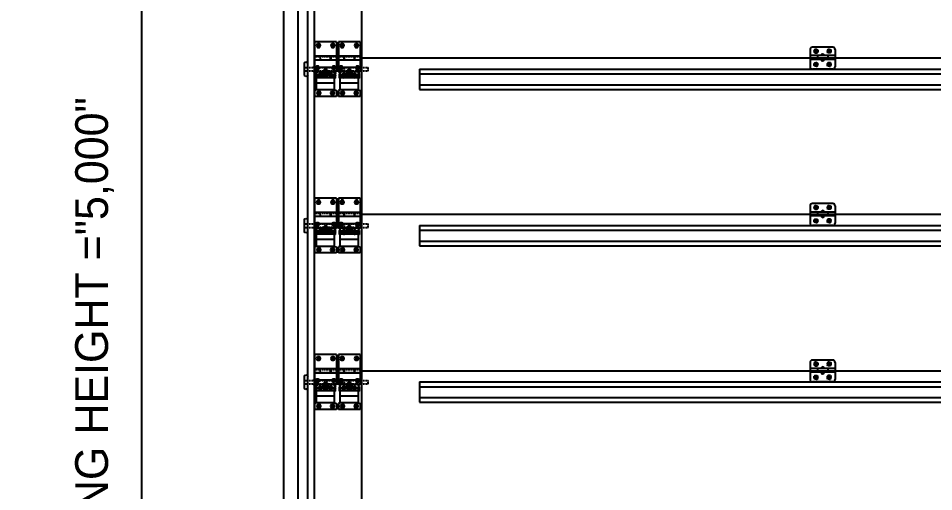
# Model space of a CAD drawing. Header units: millimetres. Extents: x 204328 to 274136, y -196910 to -178068.
# Drawn here: x 249662 to 252591, y -187390 to -185877 of the extents above; entities that cross this region are included whole.
import ezdxf

# ---------------------------------------------------------------- set-up
doc = ezdxf.new("R2010")
doc.units = ezdxf.units.MM
doc.linetypes.add('HIDDEN', pattern=[0.375, 0.25, -0.125])
doc.layers.get('Defpoints').update_dxf_attribs({"color": 140})
doc.layers.add('A-DIMS', color=7, linetype='Continuous', lineweight=25)
for name, color, linetype in [('CONC', 2, 'Continuous'), ('FIN', 8, 'Continuous'), ('OHD Frame', 2, 'Continuous')]:
    doc.layers.add(name, color=color, linetype=linetype)
doc.styles.add('HY울릉도L', font='')
doc.styles.add('돋움', font='')
doc.styles.get('HY울릉도L').set_extended_font_data('Dotum')
doc.styles.get('돋움').set_extended_font_data('Dotum')
doc.dimstyles.new('CDIM', dxfattribs={"dimtxt": 3, "dimasz": 1.5, "dimexe": 2, "dimexo": 1, "dimgap": 1, "dimtad": 1, "dimdec": 0, "dimrnd": 0.5, "dimzin": 0, "dimdsep": 32, "dimlunit": 6, "dimtxsty": 'HY울릉도L', "dimblk1": '_CIDOT', "dimblk2": '_CIDOT', "dimsah": 1, "dimcen": 5.5, "dimclrd": 2, "dimclre": 2, "dimclrt": 7, "dimadec": 0, "dimazin": 0, "dimtfac": 1, "dimtdec": 0, "dimtix": 1, "dimtmove": 2, "dimatfit": 1, "dimldrblk": '_CIDOT', "dimfxl": 1, "dimtolj": 1, "dimtzin": 0, "dimlwd": -1, "dimarcsym": 0})

# ---------------------------------------------------------------- blocks, each defined once
blk = doc.blocks.new('중간힌지')
at = {"color": 8}
for p, q in [((-53628.3, -19815.6), (-53628.3, -19870.6)), ((-53613.2, -19815), (-53615, -19817.5)), ((-53615, -19817.5), (-53615, -19823.8)), ((-53613.2, -19826.3), (-53615, -19823.8)), ((-53609.3, -19815), (-53613.2, -19815)), ((-53609.3, -19815), (-53605.5, -19815)), ((-53605.5, -19815), (-53603.7, -19817.5)), ((-53605.5, -19826.3), (-53603.7, -19823.8)), ((-53603.7, -19817.5), (-53603.7, -19823.8)), ((-53571.2, -19815), (-53573, -19817.5)), ((-53573, -19817.5), (-53573, -19823.8)), ((-53571.2, -19826.3), (-53573, -19823.8)), ((-53567.3, -19815), (-53571.2, -19815)), ((-53567.3, -19815), (-53563.5, -19815)), ((-53563.5, -19815), (-53561.7, -19817.5)), ((-53563.5, -19826.3), (-53561.7, -19823.8)), ((-53561.7, -19817.5), (-53561.7, -19823.8)), ((-53548.3, -19815.6), (-53548.3, -19870.6)), ((-53613.2, -19826.3), (-53605.5, -19826.3)), ((-53604.6, -19835.2), (-53604.6, -19847.2)), ((-53572.1, -19835.2), (-53572.1, -19847.2)), ((-53563.5, -19826.3), (-53571.2, -19826.3)), ((-53613.2, -19857.6), (-53615, -19860)), ((-53615, -19866.3), (-53615, -19860)), ((-53613.2, -19868.8), (-53615, -19866.3)), ((-53613.2, -19857.6), (-53605.5, -19857.6)), ((-53609.3, -19868.8), (-53613.2, -19868.8)), ((-53609.3, -19868.8), (-53605.5, -19868.8)), ((-53605.5, -19857.6), (-53603.7, -19860)), ((-53605.5, -19868.8), (-53603.7, -19866.3)), ((-53603.7, -19866.3), (-53603.7, -19860)), ((-53571.2, -19857.6), (-53573, -19860)), ((-53573, -19866.3), (-53573, -19860)), ((-53571.2, -19868.8), (-53573, -19866.3)), ((-53563.5, -19857.6), (-53571.2, -19857.6)), ((-53567.3, -19868.8), (-53571.2, -19868.8)), ((-53567.3, -19868.8), (-53563.5, -19868.8)), ((-53563.5, -19857.6), (-53561.7, -19860)), ((-53563.5, -19868.8), (-53561.7, -19866.3)), ((-53561.7, -19866.3), (-53561.7, -19860))]:
    blk.add_line(p, q, dxfattribs=at)
at = {"color": 8, "linetype": 'Continuous'}
for p, q in [((-53555.8, -19808.1), (-53620.8, -19808.1)), ((-53593.3, -19835.2), (-53628.3, -19835.2)), ((-53593.3, -19847.2), (-53628.3, -19847.2)), ((-53548.3, -19835.2), (-53593.3, -19835.2)), ((-53548.3, -19847.2), (-53593.3, -19847.2)), ((-53555.8, -19878.1), (-53620.8, -19878.1))]:
    blk.add_line(p, q, dxfattribs=at)
at = {"color": 8}
for centre, radius in [((-53609.3, -19820.6), 5.62), ((-53609.3, -19820.6), 3.53), ((-53609.3, -19820.6), 2.7), ((-53567.3, -19820.6), 5.62), ((-53567.3, -19820.6), 3.53), ((-53567.3, -19820.6), 2.7), ((-53609.3, -19863.2), 5.62), ((-53609.3, -19863.2), 3.53), ((-53609.3, -19863.2), 2.7), ((-53567.3, -19863.2), 5.62), ((-53567.3, -19863.2), 3.53), ((-53567.3, -19863.2), 2.7)]:
    blk.add_circle(centre, radius, dxfattribs=at)
for centre, radius, start, end in [((-53620.8, -19815.6), 7.5, 90, 180), ((-53555.8, -19815.6), 7.5, 0, 90), ((-53588.3, -19835.2), 5, 0, 180), ((-53588.3, -19847.2), 5, 180, 0), ((-53620.8, -19870.6), 7.5, 180, 270), ((-53555.8, -19870.6), 7.5, 270, 0)]:
    blk.add_arc(centre, radius, start, end, dxfattribs=at)
blk = doc.blocks.new('사이드힌지 입면')
at = {"color": 8}
for p, q in [((0, 175), (70, 175)), ((0, 175), (0, 79)), ((70, 175), (70, 79)), ((0, 129), (18, 129)), ((18, 129), (18, 116)), ((18.8, 129), (51.2, 129)), ((18.8, 116), (18.8, 129)), ((51.2, 116), (51.2, 129)), ((52, 129), (70, 129)), ((52, 129), (52, 116)), ((0, 116), (18, 116)), ((0, 93), (70, 93)), ((18.8, 116), (51.2, 116)), ((52, 116), (70, 116)), ((91.5, 68.7), (91.5, 105.3)), ((103, 68.7), (103, 105.2)), ((0, 79), (28, 79)), ((5.7, 75.3), (1, 79)), ((3, 58.6), (3, 71.8)), ((7, 76.6), (4, 79)), ((6, 22), (6, 64.2)), ((6, 59.5), (64, 59.5)), ((7, 69.2), (15.2, 69.2)), ((8, 66.2), (15, 66.2)), ((15, 61.5), (15, 66.2)), ((15.2, 69.2), (15.2, 74.7)), ((15.2, 61.6), (15.2, 65.5)), ((15.5, 68.5), (15.5, 74.6)), ((15.8, 65), (20.2, 65)), ((16, 68), (20, 68)), ((20.5, 68.5), (20.5, 74.6)), ((20.7, 69.2), (20.7, 74.7)), ((20.7, 69.2), (25.6, 69.2)), ((20.7, 61.6), (20.7, 65.5)), ((21, 69.2), (25.6, 69.2)), ((21, 66.2), (25.6, 66.2)), ((21, 66.2), (25.6, 66.2)), ((21, 61.5), (21, 66.2)), ((21, 65.6), (21, 65.7)), ((26.3, 70.9), (25.6, 69.2)), ((26, 74.9), (26, 73.7)), ((28, 82.1), (28, 76.2)), ((28, 76.2), (35, 73.2)), ((28.1, 72.2), (29.3, 72.2)), ((29.7, 71.5), (28.3, 68)), ((34.1, 79.2), (28.9, 80.8)), ((30, 60.1), (30, 71.2)), ((30, 60.1), (40, 60.1)), ((30.1, 83.7), (30.8, 83.7)), ((30.3, 67.3), (30.3, 70.7)), ((30.3, 70.7), (39.8, 70.7)), ((30.3, 67.3), (39.8, 67.3)), ((30.5, 84.3), (30.6, 84.4)), ((30.9, 83.8), (30.5, 84.1)), ((30.5, 83.4), (30.9, 83.7)), ((30.9, 82.9), (30.5, 83.2)), ((30.5, 82.5), (30.9, 82.8)), ((30.9, 82), (30.5, 82.3)), ((30.5, 81.5), (30.9, 81.9)), ((30.9, 81.1), (30.5, 81.4)), ((30.7, 80.8), (30.9, 81)), ((35, 78.1), (35, 73.2)), ((35, 73.2), (42, 76.2)), ((35.9, 79.2), (41.1, 80.8)), ((39.5, 83.8), (39.1, 84.1)), ((39.1, 83.4), (39.5, 83.7)), ((39.5, 82.9), (39.1, 83.2)), ((39.1, 82.5), (39.5, 82.8)), ((39.5, 82), (39.1, 82.3)), ((39.1, 81.5), (39.5, 81.9)), ((39.5, 81.1), (39.1, 81.4)), ((39.1, 80.6), (39.5, 81)), ((39.5, 83.7), (39.9, 83.7)), ((39.8, 67.3), (39.8, 70.7)), ((40, 60.1), (40, 71.2)), ((40, 69.2), (49.2, 69.2)), ((40, 66.2), (49, 66.2)), ((42, 82.1), (42, 76.2)), ((42, 79), (70, 79)), ((44, 74.9), (44, 73.7)), ((49, 61.5), (49, 66.2)), ((49, 65.6), (49, 65.7)), ((49.2, 61.6), (49.2, 65.5)), ((49.2, 69.2), (49.2, 74.7)), ((49.5, 68.5), (49.5, 74.6)), ((54.2, 65), (49.7, 65)), ((54, 68), (50, 68)), ((54.5, 68.5), (54.5, 74.6)), ((54.7, 61.6), (54.7, 65.5)), ((54.7, 69.2), (54.7, 74.7)), ((54.7, 69.2), (63, 69.2)), ((55, 66.2), (62, 66.2)), ((55, 61.5), (55, 66.2)), ((63, 76.6), (66, 79)), ((64, 22), (64, 64.2)), ((64.3, 75.3), (69, 79)), ((67, 58.6), (67, 71.8)), ((3, 58.6), (6, 58.6)), ((6, 42.5), (64, 42.5)), ((64, 58.6), (67, 58.6)), ((7, 21), (0, 19)), ((0, 19), (0, 0)), ((0, 0), (70, 0)), ((7, 21), (63, 21)), ((63, 21), (70, 19)), ((70, 19), (70, 0))]:
    blk.add_line(p, q, dxfattribs=at)
at = {"color": 8, "linetype": 'HIDDEN'}
for p, q in [((70, 127.5), (0, 127.5)), ((70, 117.5), (0, 117.5)), ((70, 92.5), (-25, 92.5)), ((-25, 81.5), (-25, 92.5)), ((103, 92.5), (76, 92.5)), ((70, 81.5), (-25, 81.5)), ((0, 81), (70, 81)), ((103, 81.5), (76, 81.5))]:
    blk.add_line(p, q, dxfattribs=at)
at = {"color": 8}
for points in [[(15.2, 168.1), (18.5, 162.5), (15.2, 156.9), (8.8, 156.9), (5.5, 162.5), (8.8, 168.1)], [(61.2, 168.1), (64.5, 162.5), (61.2, 156.9), (54.8, 156.9), (51.5, 162.5), (54.8, 168.1)], [(16.2, 15.6), (19.5, 10), (16.2, 4.4), (9.8, 4.4), (6.5, 10), (9.8, 15.6)], [(60.2, 15.6), (63.5, 10), (60.2, 4.4), (53.8, 4.4), (50.5, 10), (53.8, 15.6)]]:
    blk.add_lwpolyline(points, close=True, dxfattribs=at)
at = {"color": 8, "linetype": 'HIDDEN'}
for points in [[(14.4, 93), (15.5, 91), (12.2, 85.4), (5.8, 85.4), (2.5, 91), (3.6, 93)], [(66.4, 93), (67.5, 91), (64.2, 85.4), (57.8, 85.4), (54.5, 91), (55.6, 93)]]:
    blk.add_lwpolyline(points, dxfattribs=at)
at = {"color": 8}
for points in [[(3.6, 93), (5.8, 96.6), (12.2, 96.6), (14.4, 93)], [(55.6, 93), (57.8, 96.6), (64.2, 96.6), (66.4, 93)]]:
    blk.add_lwpolyline(points, dxfattribs=at)
for centre, radius in [((12, 162.5), 3.53), ((12, 162.5), 2.7), ((58, 162.5), 3.53), ((58, 162.5), 2.7), ((13, 10), 3.53), ((13, 10), 2.7), ((57, 10), 3.53), ((57, 10), 2.7)]:
    blk.add_circle(centre, radius, dxfattribs=at)
at = {"color": 8, "linetype": 'HIDDEN'}
for centre, radius, start, end in [((9, 91), 3.53, 146.0194, 33.9806), ((9, 91), 2.7, 132.9488, 47.0512), ((61, 91), 3.53, 146.0194, 33.9806), ((61, 91), 2.7, 132.9488, 47.0512), ((73, 91.2), 3.25, 22.4962, 157.5038), ((73, 82.7), 3.25, 202.4962, 337.5038)]:
    blk.add_arc(centre, radius, start, end, dxfattribs=at)
at = {"color": 8}
for centre, radius, start, end in [((9, 91), 3.53, 33.9806, 146.0194), ((9, 91), 2.7, 47.0512, 132.9488), ((61, 91), 3.53, 33.9806, 146.0194), ((61, 91), 2.7, 47.0512, 132.9488), ((98.2, 103.2), 7.07, 92.0158, 162.759), ((98, 105.2), 5, 0, 90), ((7.9, 70.8), 4.96, 102.1217, 168.8588), ((7, 65.2), 4, 90, 180), ((8, 64.2), 2, 90, 180), ((6.7, 76.2), 0.5, 282.1217, 51.4669), ((14.2, 65.5), 1.09, 2.0148, 39.6589), ((18, 63.8), 3.76, 217.0639, 322.9361), ((18, 72.2), 3.76, 42.9905, 137.0095), ((14.4, 68.5), 1.09, 2.0148, 39.6589), ((15.8, 65.5), 0.5, 180, 270), ((18, 63.8), 3.51, 218.4112, 321.5888), ((18, 72.2), 3.51, 44.5745, 135.4255), ((16, 68.5), 0.5, 180, 270), ((20, 68.5), 0.5, 270, 0), ((20.2, 65.5), 0.5, 270, 0), ((21.6, 68.5), 1.09, 140.3411, 177.9852), ((21.8, 65.5), 1.09, 140.3411, 177.9852), ((25.6, 69.2), 3, 270, 338.125), ((28.1, 70.2), 2, 90, 158.125), ((28.8, 80), 0.811, 82.9492, 174.5861), ((29.3, 71.7), 0.5, 338.125, 90), ((35, 80.3), 14.1, 249.2199, 290.7801), ((35, 78), 14.1, 249.2199, 290.7801), ((30.6, 84.2), 0.0908, 135, 225), ((36.1, 105.7), 22.2, 255.4144, 258.0189), ((30.6, 83.3), 0.0908, 135, 225), ((36.1, 104.8), 22.2, 255.4144, 278.8608), ((30.6, 82.4), 0.0908, 135, 225), ((36.1, 103.8), 22.2, 255.4144, 278.8608), ((30.6, 81.5), 0.0908, 135, 225), ((36.1, 102.9), 22.2, 255.4144, 278.8608), ((30.8, 83.8), 0.0908, 315, 45), ((30.8, 82.8), 0.0908, 315, 45), ((30.8, 81.9), 0.0908, 315, 45), ((30.8, 81), 0.0908, 315, 45), ((33.7, 78), 1.34, 7.0056, 69.4682), ((36.1, 105.7), 22.2, 265.0057, 278.8608), ((36.3, 78), 1.34, 110.5318, 172.9944), ((39.2, 84.2), 0.0908, 171.3665, 225), ((39.2, 83.3), 0.0908, 135, 225), ((39.2, 82.4), 0.0908, 135, 225), ((39.2, 81.5), 0.0908, 135, 225), ((39.4, 83.8), 0.0908, 315, 45), ((39.4, 82.8), 0.0908, 315, 45), ((39.4, 81.9), 0.0908, 315, 45), ((39.4, 81), 0.0908, 315, 45), ((41.2, 80), 0.811, 5.4139, 97.0508), ((48.2, 65.5), 1.09, 2.0148, 39.6589), ((52, 63.8), 3.76, 217.0639, 322.9361), ((49.7, 65.5), 0.5, 180, 270), ((52, 63.8), 3.51, 218.4112, 321.5888), ((52, 72.2), 3.76, 42.9905, 137.0095), ((48.4, 68.5), 1.09, 2.0148, 39.6589), ((52, 72.2), 3.51, 44.5745, 135.4255), ((50, 68.5), 0.5, 180, 270), ((54, 68.5), 0.5, 270, 360), ((54.2, 65.5), 0.5, 270, 0), ((55.6, 68.5), 1.09, 140.3411, 177.9852), ((55.8, 65.5), 1.09, 140.3411, 177.9852), ((62, 64.2), 2, 0, 90), ((63.3, 76.2), 0.5, 128.5331, 257.8783), ((63, 65.2), 4, 0, 90), ((62.1, 70.8), 4.96, 11.1412, 77.8783), ((98.2, 70.8), 7.07, 197.241, 267.9842), ((98, 68.7), 5, 270, 0), ((7, 22), 1, 180, 270), ((63, 22), 1, 270, 0)]:
    blk.add_arc(centre, radius, start, end, dxfattribs=at)
for centre, major_axis, ratio, start_param, end_param in [((35, 74.9), (-9, 0), 0.331338, 5.603511, 10.104452), ((35, 73.7), (-9, 0), 0.331338, 0, 0.583751), ((35, 82.1), (-7, 0), 0.311178, 5.481577, 10.226387), ((35, 73.7), (-9, 0), 0.331338, 0.935022, 3.141593), ((35, 81.1), (-4.5, 0), 0.246975, 0.264484, 3.078253)]:
    blk.add_ellipse(centre, major_axis=major_axis, ratio=ratio, start_param=start_param, end_param=end_param, dxfattribs=at)
at = {"color": 8, "extrusion": (0, 0, -1)}
blk.add_ellipse((35, 76.2), major_axis=(7, 0), ratio=0.426006, start_param=6.283185, end_param=9.424778, dxfattribs=at)
at = {"color": 8}
blk.add_ellipse((35, 84.7), major_axis=(-4.5, 0), ratio=0.246975, dxfattribs=at)
blk = doc.blocks.new('더블힌지입면')
at = {"color": 8}
for p, q in [((0, 175), (-70, 175)), ((-70, 175), (-70, 79)), ((0, 175), (0, 79)), ((-52, 129), (-70, 129)), ((-52, 129), (-52, 116)), ((-18.8, 129), (-51.2, 129)), ((-51.2, 116), (-51.2, 129)), ((-18.8, 116), (-18.8, 129)), ((0, 129), (-18, 129)), ((-18, 129), (-18, 116)), ((-52, 116), (-70, 116)), ((0, 93), (-70, 93)), ((-18.8, 116), (-51.2, 116)), ((0, 116), (-18, 116)), ((-42, 79), (-70, 79)), ((-64.3, 75.3), (-69, 79)), ((-67, 58.6), (-67, 71.8)), ((-63, 76.6), (-66, 79)), ((-64, 22), (-64, 64.2)), ((-6, 59.5), (-64, 59.5)), ((-54.8, 69.2), (-63, 69.2)), ((-55, 66.2), (-62, 66.2)), ((-55, 61.5), (-55, 66.2)), ((-54.8, 69.2), (-54.8, 74.7)), ((-54.8, 61.6), (-54.8, 65.5)), ((-54.5, 68.5), (-54.5, 74.6)), ((-54.2, 65), (-49.8, 65)), ((-54, 68), (-50, 68)), ((-49.5, 68.5), (-49.5, 74.6)), ((-49.2, 69.2), (-49.2, 74.7)), ((-40, 69.2), (-49.2, 69.2)), ((-49.2, 61.6), (-49.2, 65.5)), ((-40, 66.2), (-49, 66.2)), ((-49, 61.5), (-49, 66.2)), ((-49, 65.6), (-49, 65.7)), ((-44, 74.9), (-44, 73.7)), ((-42, 82.1), (-42, 76.2)), ((-35, 73.2), (-42, 76.2)), ((-35.9, 79.2), (-41.1, 80.8)), ((-40, 60.1), (-40, 71.2)), ((-30, 60.1), (-40, 60.1)), ((-39.5, 83.7), (-39.9, 83.7)), ((-39.8, 67.3), (-39.8, 70.7)), ((-30.2, 70.7), (-39.8, 70.7)), ((-30.2, 67.3), (-39.8, 67.3)), ((-39.5, 83.8), (-39.1, 84.1)), ((-39.1, 83.4), (-39.5, 83.7)), ((-39.5, 82.9), (-39.1, 83.2)), ((-39.1, 82.5), (-39.5, 82.8)), ((-39.5, 82), (-39.1, 82.3)), ((-39.1, 81.5), (-39.5, 81.9)), ((-39.5, 81.1), (-39.1, 81.4)), ((-39.1, 80.6), (-39.5, 81)), ((-35, 78.1), (-35, 73.2)), ((-28, 76.2), (-35, 73.2)), ((-34.1, 79.2), (-28.9, 80.8)), ((-30.9, 83.8), (-30.5, 84.1)), ((-30.5, 83.4), (-30.9, 83.7)), ((-30.9, 82.9), (-30.5, 83.2)), ((-30.5, 82.5), (-30.9, 82.8)), ((-30.9, 82), (-30.5, 82.3)), ((-30.5, 81.5), (-30.9, 81.9)), ((-30.9, 81.1), (-30.5, 81.4)), ((-30.7, 80.8), (-30.9, 81)), ((-30.1, 83.7), (-30.8, 83.7)), ((-30.5, 84.3), (-30.6, 84.4)), ((-30.2, 67.3), (-30.2, 70.7)), ((-30, 60.1), (-30, 71.2)), ((-29.7, 71.5), (-28.3, 68)), ((-28.1, 72.2), (-29.3, 72.2)), ((-28, 82.1), (-28, 76.2)), ((0, 79), (-28, 79)), ((-26.3, 70.9), (-25.6, 69.2)), ((-26, 74.9), (-26, 73.7)), ((-21, 69.2), (-25.6, 69.2)), ((-20.8, 69.2), (-25.6, 69.2)), ((-21, 66.2), (-25.6, 66.2)), ((-21, 66.2), (-25.6, 66.2)), ((-21, 61.5), (-21, 66.2)), ((-21, 65.6), (-21, 65.7)), ((-20.8, 69.2), (-20.8, 74.7)), ((-20.8, 61.6), (-20.8, 65.5)), ((-20.5, 68.5), (-20.5, 74.6)), ((-15.8, 65), (-20.2, 65)), ((-16, 68), (-20, 68)), ((-15.5, 68.5), (-15.5, 74.6)), ((-15.2, 69.2), (-15.2, 74.7)), ((-7, 69.2), (-15.2, 69.2)), ((-15.2, 61.6), (-15.2, 65.5)), ((-8, 66.2), (-15, 66.2)), ((-15, 61.5), (-15, 66.2)), ((-7, 76.6), (-4, 79)), ((-6, 22), (-6, 64.2)), ((-5.7, 75.3), (-1, 79)), ((-3, 58.6), (-3, 71.8)), ((-64, 58.6), (-67, 58.6)), ((-6, 42.5), (-64, 42.5)), ((-3, 58.6), (-6, 58.6)), ((-63, 21), (-70, 19)), ((-70, 19), (-70, 0)), ((0, 0), (-70, 0)), ((-7, 21), (-63, 21)), ((-7, 21), (0, 19)), ((0, 19), (0, 0))]:
    blk.add_line(p, q, dxfattribs=at)
at = {"color": 8, "linetype": 'HIDDEN'}
for p, q in [((-70, 127.5), (0, 127.5)), ((-70, 117.5), (0, 117.5)), ((-70, 92.5), (25, 92.5)), ((25, 81.5), (25, 92.5)), ((-70, 81.5), (25, 81.5)), ((0, 81), (-70, 81))]:
    blk.add_line(p, q, dxfattribs=at)
at = {"color": 8}
for points in [[(-61.2, 168.1), (-64.5, 162.5), (-61.2, 156.9), (-54.8, 156.9), (-51.5, 162.5), (-54.8, 168.1)], [(-15.2, 168.1), (-18.5, 162.5), (-15.2, 156.9), (-8.8, 156.9), (-5.5, 162.5), (-8.8, 168.1)], [(-60.2, 15.6), (-63.5, 10), (-60.2, 4.4), (-53.8, 4.4), (-50.5, 10), (-53.8, 15.6)], [(-16.2, 15.6), (-19.5, 10), (-16.2, 4.4), (-9.8, 4.4), (-6.5, 10), (-9.8, 15.6)]]:
    blk.add_lwpolyline(points, close=True, dxfattribs=at)
at = {"color": 8, "linetype": 'HIDDEN'}
for points in [[(-66.4, 93), (-67.5, 91), (-64.2, 85.4), (-57.8, 85.4), (-54.5, 91), (-55.6, 93)], [(-14.4, 93), (-15.5, 91), (-12.2, 85.4), (-5.8, 85.4), (-2.5, 91), (-3.6, 93)]]:
    blk.add_lwpolyline(points, dxfattribs=at)
at = {"color": 8}
for points in [[(-55.6, 93), (-57.8, 96.6), (-64.2, 96.6), (-66.4, 93)], [(-3.6, 93), (-5.8, 96.6), (-12.2, 96.6), (-14.4, 93)]]:
    blk.add_lwpolyline(points, dxfattribs=at)
for centre, radius in [((-58, 162.5), 3.53), ((-58, 162.5), 2.7), ((-12, 162.5), 3.53), ((-12, 162.5), 2.7), ((-57, 10), 3.53), ((-57, 10), 2.7), ((-13, 10), 3.53), ((-13, 10), 2.7)]:
    blk.add_circle(centre, radius, dxfattribs=at)
at = {"color": 8, "linetype": 'HIDDEN'}
for centre, radius, start, end in [((-61, 91), 3.53, 146.0194, 33.9806), ((-61, 91), 2.7, 132.9488, 47.0512), ((-9, 91), 3.53, 146.0194, 33.9806), ((-9, 91), 2.7, 132.9488, 47.0512)]:
    blk.add_arc(centre, radius, start, end, dxfattribs=at)
at = {"color": 8}
for centre, radius, start, end in [((-61, 91), 3.53, 33.9806, 146.0194), ((-61, 91), 2.7, 47.0512, 132.9488), ((-9, 91), 3.53, 33.9806, 146.0194), ((-9, 91), 2.7, 47.0512, 132.9488), ((-62.1, 70.8), 4.96, 102.1217, 168.8588), ((-63, 65.2), 4, 90, 180), ((-62, 64.2), 2, 90, 180), ((-63.3, 76.2), 0.5, 282.1217, 51.4669), ((-55.8, 65.5), 1.09, 2.0148, 39.6589), ((-52, 63.8), 3.76, 217.0639, 322.9361), ((-55.6, 68.5), 1.09, 2.0148, 39.6589), ((-54.2, 65.5), 0.5, 180, 270), ((-52, 63.8), 3.51, 218.4112, 321.5888), ((-52, 72.2), 3.76, 42.9905, 137.0095), ((-52, 72.2), 3.51, 44.5745, 135.4255), ((-54, 68.5), 0.5, 180, 270), ((-50, 68.5), 0.5, 270, 0), ((-49.8, 65.5), 0.5, 270, 0), ((-48.4, 68.5), 1.09, 140.3411, 177.9852), ((-48.2, 65.5), 1.09, 140.3411, 177.9852), ((-41.2, 80), 0.811, 82.9492, 174.5861), ((-35, 80.3), 14.1, 249.2199, 290.7801), ((-35, 78), 14.1, 249.2199, 290.7801), ((-39.4, 83.8), 0.0908, 135, 225), ((-36.1, 105.7), 22.2, 261.1392, 274.9943), ((-36.1, 104.8), 22.2, 261.1392, 284.5856), ((-39.4, 82.8), 0.0908, 135, 225), ((-36.1, 103.8), 22.2, 261.1392, 284.5856), ((-39.4, 81.9), 0.0908, 135, 225), ((-36.1, 102.9), 22.2, 261.1392, 284.5856), ((-39.4, 81), 0.0908, 135, 225), ((-39.2, 84.2), 0.0908, 315, 8.6335), ((-39.2, 83.3), 0.0908, 315, 45), ((-39.2, 82.4), 0.0908, 315, 45), ((-39.2, 81.5), 0.0908, 315, 45), ((-36.3, 78), 1.34, 7.0056, 69.4682), ((-33.7, 78), 1.34, 110.5318, 172.9944), ((-36.1, 105.7), 22.2, 281.9811, 284.5856), ((-30.8, 83.8), 0.0908, 135, 225), ((-30.8, 82.8), 0.0908, 135, 225), ((-30.8, 81.9), 0.0908, 135, 225), ((-30.8, 81), 0.0908, 135, 225), ((-30.6, 84.2), 0.0908, 315, 45), ((-30.6, 83.3), 0.0908, 315, 45), ((-30.6, 82.4), 0.0908, 315, 45), ((-30.6, 81.5), 0.0908, 315, 45), ((-29.3, 71.7), 0.5, 90, 201.875), ((-28.8, 80), 0.811, 5.4139, 97.0508), ((-25.6, 69.2), 3, 201.875, 270), ((-28.1, 70.2), 2, 21.875, 90), ((-21.8, 65.5), 1.09, 2.0148, 39.6589), ((-18, 63.8), 3.76, 217.0639, 322.9361), ((-21.6, 68.5), 1.09, 2.0148, 39.6589), ((-20.2, 65.5), 0.5, 180, 270), ((-18, 63.8), 3.51, 218.4112, 321.5888), ((-18, 72.2), 3.76, 42.9905, 137.0095), ((-18, 72.2), 3.51, 44.5745, 135.4255), ((-20, 68.5), 0.5, 180, 270), ((-16, 68.5), 0.5, 270, 0), ((-15.8, 65.5), 0.5, 270, 0), ((-14.4, 68.5), 1.09, 140.3411, 177.9852), ((-14.2, 65.5), 1.09, 140.3411, 177.9852), ((-8, 64.2), 2, 0, 90), ((-6.7, 76.2), 0.5, 128.5331, 257.8783), ((-7, 65.2), 4, 0, 90), ((-7.9, 70.8), 4.96, 11.1412, 77.8783), ((-63, 22), 1, 180, 270), ((-7, 22), 1, 270, 0)]:
    blk.add_arc(centre, radius, start, end, dxfattribs=at)
at = {"color": 8, "extrusion": (0, 0, -1)}
for centre, major_axis, ratio, start_param, end_param in [((-35, 74.9), (9, 0), 0.331338, -0.679674, 3.821266), ((-35, 73.7), (-9, 0), 0.331338, 4.076615, 6.283185), ((-35, 82.1), (7, 0), 0.311178, -0.801609, 3.943201), ((-35, 84.7), (-4.5, 0), 0.246975, 3.141593, 9.424778), ((-35, 81.1), (-4.5, 0), 0.246975, 3.406077, 6.219845), ((-35, 73.7), (9, 0), 0.331338, 0, 0.583751)]:
    blk.add_ellipse(centre, major_axis=major_axis, ratio=ratio, start_param=start_param, end_param=end_param, dxfattribs=at)
at = {"color": 8}
blk.add_ellipse((-35, 76.2), major_axis=(-7, 0), ratio=0.426006, start_param=0, end_param=3.141593, dxfattribs=at)
at = {"xscale": -1}
blk.add_blockref('사이드힌지 입면', (-76, 0), dxfattribs=at)
blk = doc.blocks.new('_CIDOT')
at = {"color": 0, "linetype": 'ByBlock'}
blk.add_line((2, 0), (-1, 0), dxfattribs=at)
at = {"color": 0, "linetype": 'ByBlock', "const_width": 0.5}
blk.add_lwpolyline([(-0.25, 0, 1), (0.25, 0, 1)], format="xyb", close=True, dxfattribs=at)
blk = doc.blocks.new('*D50')
at = {"layer": 'A-DIMS', "lineweight": -2, "transparency": 16777216}
for p, q in [((250475.3, -184504), (249986.5, -184504)), ((250475.3, -189504), (249986.5, -189504))]:
    blk.add_line(p, q, dxfattribs=at)
at = {"layer": 'A-DIMS', "transparency": 16777216}
blk.add_line((250056.5, -184556.5), (250056.5, -189451.5), dxfattribs=at)
at = {"layer": 'Defpoints', "color": 0, "transparency": 16777216}
for p in [(250510.3, -184504, 0), (250056.5, -189504), (250510.3, -189504, 0)]:
    blk.add_point(p, dxfattribs=at)
at = {"layer": 'A-DIMS', "transparency": 16777216, "xscale": 52.5, "yscale": 52.5, "zscale": 52.5}
for p, rotation in [((250056.5, -184504), 90), ((250056.5, -189504), 270)]:
    blk.add_blockref('_CIDOT', p, dxfattribs=dict(at, rotation=rotation))
at = {"layer": 'A-DIMS', "color": 3, "transparency": 16777216, "insert": (249906.5, -187004), "char_height": 105, "attachment_point": 5, "rotation": 90, "style": '돋움'}
blk.add_mtext('\\A1;OPENING HEIGHT ="5,000"', dxfattribs=at)

msp = doc.modelspace()

# ---------------------------------------------------------------- linework, layer by layer
at = {"color": 3}
for p, q in [((250558, -189504, 0), (250558, -181789.8, 0)), ((250588.8, -189504, 0), (250588.8, -181789.8, 0)), ((250610.3, -189504), (250610.3, -184404, 0)), ((259610.3, -186004, 0), (250760.4, -186004)), ((259610.3, -186504, 0), (250760.4, -186504)), ((259610.3, -187004, 0), (250760.4, -187004))]:
    msp.add_line(p, q, dxfattribs=at)
at = {"color": 8, "linetype": 'Continuous'}
msp.add_line((250760.4, -184404, 0), (250760.4, -189459, 0), dxfattribs=at)
at = {"color": 5, "ltscale": 50}
for p, q in [((250945.4, -186039, 0), (259425.3, -186039, 0)), ((250945.4, -186039, 0), (250945.4, -186104, 0)), ((250945.4, -186054, 0), (259425.3, -186054, 0)), ((250945.4, -186089, 0), (259425.3, -186089, 0)), ((250945.4, -186104, 0), (259425.3, -186104, 0)), ((250945.4, -186539, 0), (259425.3, -186539, 0)), ((250945.4, -186539, 0), (250945.4, -186604, 0)), ((250945.4, -186554, 0), (259425.3, -186554, 0)), ((250945.4, -186589, 0), (259425.3, -186589, 0)), ((250945.4, -186604, 0), (259425.3, -186604, 0)), ((250945.4, -187039, 0), (259425.3, -187039, 0)), ((250945.4, -187039, 0), (250945.4, -187104, 0)), ((250945.4, -187054, 0), (259425.3, -187054, 0)), ((250945.4, -187089, 0), (259425.3, -187089, 0)), ((250945.4, -187104, 0), (259425.3, -187104, 0))]:
    msp.add_line(p, q, dxfattribs=at)
at = {"layer": 'OHD Frame', "color": 1}
msp.add_line((250510.3, -181454), (250510.3, -189504), dxfattribs=at)

# ---------------------------------------------------------------- block references
at = {"layer": 'CONC'}
for p in [(305823.7, -166160.9, 0), (305823.7, -166660.9, 0), (305823.7, -167160.9, 0)]:
    msp.add_blockref('중간힌지', p, dxfattribs=at)
at = {"layer": 'FIN', "color": 0}
for p in [(250756.3, -186126.5, 0), (250756.3, -186626.5, 0), (250756.3, -187126.5, 0)]:
    msp.add_blockref('더블힌지입면', p, dxfattribs=at)

# ---------------------------------------------------------------- dimensions: what is measured, and where the dimension line sits
at = {"layer": 'A-DIMS'}
dim = msp.add_linear_dim(base=(250056.5, -189504, 0), p1=(250510.3, -184504), p2=(250510.3, -189504, 0), angle=270, text='OPENING HEIGHT ="<>"', dimstyle='CDIM', override={"dimscale": 35, "dimtxsty": '돋움', "dimclrd": 256, "dimclre": 256, "dimclrt": 3}, dxfattribs=at)
dim.commit()
dim.dimension.update_dxf_attribs({"geometry": '*D50', "text_midpoint": (249906.5, -187004, 0), "dimtype": 160})

doc.saveas('drawing.dxf')
